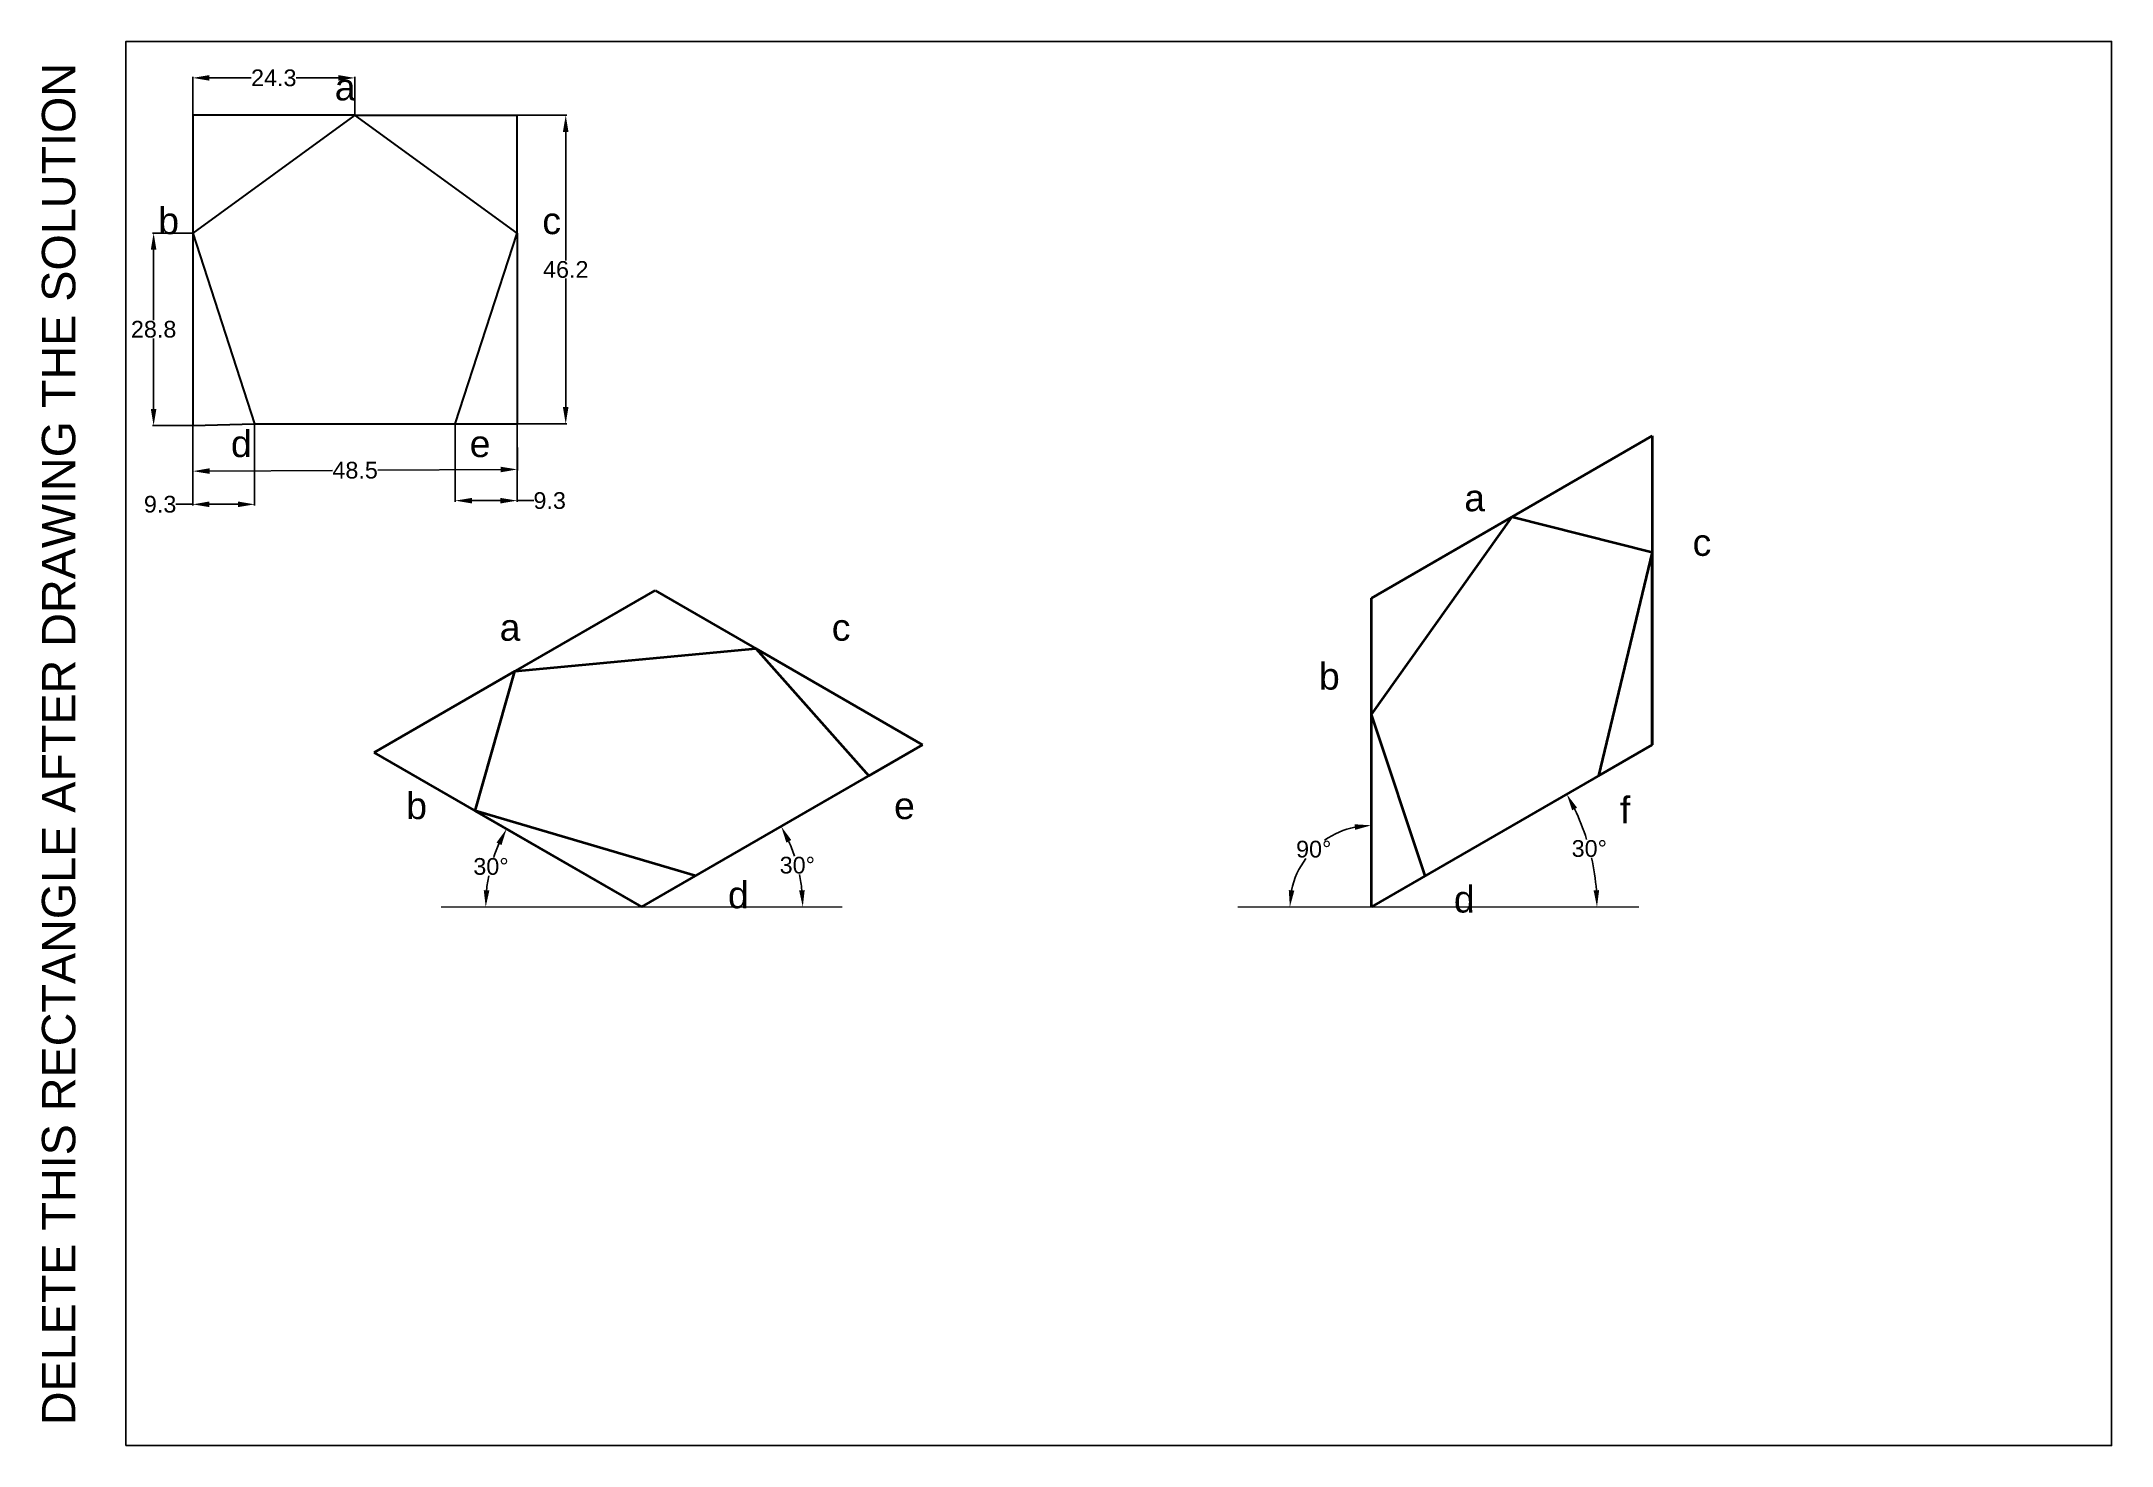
# Model space of a CAD drawing. Header units: millimetres. Extents: x -13 to 297, y 0 to 210.
import ezdxf

# ---------------------------------------------------------------- set-up
doc = ezdxf.new("R2010")
doc.units = ezdxf.units.MM
doc.layers.add('Comments', color=10, linetype='Continuous', lineweight=13, plot=False)
doc.layers.add('thick continuous', color=7, linetype='Continuous', lineweight=30)
doc.styles.get("Standard").update_dxf_attribs({"font": 'arial.ttf'})
doc.dimstyles.get("Standard").update_dxf_attribs({"dimtxt": 2.5, "dimasz": 2.5, "dimexe": 0.18, "dimexo": 0.0625, "dimgap": 0.09, "dimtad": 0, "dimtih": 1, "dimtoh": 1, "dimdec": 1, "dimzin": 0, "dimdsep": 46, "dimtxsty": 'Standard', "dimcen": 0.09, "dimadec": 0, "dimazin": 0, "dimtfac": 1, "dimtdec": 1, "dimtofl": 0, "dimtmove": 0, "dimatfit": 3, "dimfxl": 1, "dimtolj": 1, "dimtzin": 0, "dimarcsym": 0})

# ---------------------------------------------------------------- blocks, each defined once
blk = doc.blocks.new('*D1')
at = {"layer": 'Defpoints', "color": 0, "lineweight": 0, "transparency": 16777216}
for p in [(9.98, 152.54), (58.52, 152.8), (58.55, 145.99)]:
    blk.add_point(p, dxfattribs=at)
at = {"layer": 'thick continuous', "color": 0, "lineweight": -2, "transparency": 16777216}
for p, q in [((9.98, 152.48), (10.01, 145.55)), ((58.52, 152.74), (58.56, 145.81)), ((12.51, 145.74), (30.89, 145.84)), ((56.05, 145.98), (37.68, 145.88))]:
    blk.add_line(p, q, dxfattribs=at)
at = {"layer": 'thick continuous', "color": 0, "lineweight": 0, "transparency": 16777216}
for points in [[(12.51, 146.16), (12.52, 145.32), (10.01, 145.73)], [(56.05, 146.39), (56.06, 145.56), (58.55, 145.99)]]:
    blk.add_solid(points, dxfattribs=at)
at = {"layer": 'thick continuous', "color": 0, "lineweight": 0, "transparency": 16777216, "insert": (34.28, 145.86), "char_height": 2.5, "attachment_point": 5}
blk.add_mtext('\\A1;48.5', dxfattribs=at)
blk = doc.blocks.new('*D2')
at = {"layer": 'Defpoints', "color": 0, "lineweight": 0, "transparency": 16777216}
for p in [(58.52, 198.97), (58.52, 152.8), (65.78, 152.8)]:
    blk.add_point(p, dxfattribs=at)
at = {"layer": 'thick continuous', "color": 0, "lineweight": -2, "transparency": 16777216}
for p, q in [((58.58, 198.97), (65.96, 198.97)), ((65.78, 196.47), (65.78, 177.25)), ((65.78, 155.3), (65.78, 174.52)), ((58.58, 152.8), (65.96, 152.8))]:
    blk.add_line(p, q, dxfattribs=at)
at = {"layer": 'thick continuous', "color": 0, "lineweight": 0, "transparency": 16777216}
for points in [[(65.36, 196.47), (66.19, 196.47), (65.78, 198.97)], [(65.36, 155.3), (66.19, 155.3), (65.78, 152.8)]]:
    blk.add_solid(points, dxfattribs=at)
at = {"layer": 'thick continuous', "color": 0, "lineweight": 0, "transparency": 16777216, "insert": (65.78, 175.88), "char_height": 2.5, "attachment_point": 5}
blk.add_mtext('\\A1;46.2', dxfattribs=at)
blk = doc.blocks.new('*D3')
at = {"layer": 'Defpoints', "color": 0, "lineweight": 0, "transparency": 16777216}
for p in [(34.25, 204.54), (9.98, 198.97), (34.25, 198.97)]:
    blk.add_point(p, dxfattribs=at)
at = {"layer": 'thick continuous', "color": 0, "lineweight": -2, "transparency": 16777216}
for p, q in [((9.98, 199.03), (9.98, 204.72)), ((12.48, 204.54), (18.75, 204.54)), ((31.75, 204.54), (25.47, 204.54)), ((34.25, 199.03), (34.25, 204.72))]:
    blk.add_line(p, q, dxfattribs=at)
at = {"layer": 'thick continuous', "color": 0, "lineweight": 0, "transparency": 16777216}
for points in [[(12.48, 204.96), (12.48, 204.13), (9.98, 204.54)], [(31.75, 204.96), (31.75, 204.13), (34.25, 204.54)]]:
    blk.add_solid(points, dxfattribs=at)
at = {"layer": 'thick continuous', "color": 0, "lineweight": 0, "transparency": 16777216, "insert": (22.11, 204.54), "char_height": 2.5, "attachment_point": 5}
blk.add_mtext('\\A1;24.3', dxfattribs=at)
blk = doc.blocks.new('*D4')
at = {"layer": 'Defpoints', "color": 0, "lineweight": 0, "transparency": 16777216}
for p in [(49.25, 152.8), (58.52, 152.8), (58.52, 141.32)]:
    blk.add_point(p, dxfattribs=at)
at = {"layer": 'thick continuous', "color": 0, "lineweight": -2, "transparency": 16777216}
for p, q in [((49.25, 152.74), (49.25, 141.14)), ((58.52, 152.74), (58.52, 141.14)), ((51.75, 141.32), (56.02, 141.32)), ((58.52, 141.32), (61.02, 141.32))]:
    blk.add_line(p, q, dxfattribs=at)
at = {"layer": 'thick continuous', "color": 0, "lineweight": 0, "transparency": 16777216}
for points in [[(51.75, 141.73), (51.75, 140.9), (49.25, 141.32)], [(56.02, 141.73), (56.02, 140.9), (58.52, 141.32)]]:
    blk.add_solid(points, dxfattribs=at)
at = {"layer": 'thick continuous', "color": 0, "lineweight": 0, "transparency": 16777216, "insert": (63.38, 141.32), "char_height": 2.5, "attachment_point": 5}
blk.add_mtext('\\A1;9.3', dxfattribs=at)
blk = doc.blocks.new('*D5')
at = {"layer": 'Defpoints', "color": 0, "lineweight": 0, "transparency": 16777216}
for p in [(9.98, 152.8), (19.25, 152.8), (9.98, 140.77)]:
    blk.add_point(p, dxfattribs=at)
at = {"layer": 'thick continuous', "color": 0, "lineweight": -2, "transparency": 16777216}
for p, q in [((9.98, 152.74), (9.98, 140.59)), ((19.25, 152.74), (19.25, 140.59)), ((9.98, 140.77), (7.48, 140.77)), ((16.75, 140.77), (12.48, 140.77))]:
    blk.add_line(p, q, dxfattribs=at)
at = {"layer": 'thick continuous', "color": 0, "lineweight": 0, "transparency": 16777216}
for points in [[(12.48, 141.19), (12.48, 140.35), (9.98, 140.77)], [(16.75, 141.19), (16.75, 140.35), (19.25, 140.77)]]:
    blk.add_solid(points, dxfattribs=at)
at = {"layer": 'thick continuous', "color": 0, "lineweight": 0, "transparency": 16777216, "insert": (5.11, 140.77), "char_height": 2.5, "attachment_point": 5}
blk.add_mtext('\\A1;9.3', dxfattribs=at)
blk = doc.blocks.new('*D6')
at = {"layer": 'Defpoints', "color": 0, "lineweight": 0, "transparency": 16777216}
for p in [(9.98, 181.33), (4.14, 152.54), (9.98, 152.54)]:
    blk.add_point(p, dxfattribs=at)
at = {"layer": 'thick continuous', "color": 0, "lineweight": -2, "transparency": 16777216}
for p, q in [((9.91, 181.33), (3.96, 181.33)), ((4.14, 178.83), (4.14, 168.3)), ((4.14, 155.04), (4.14, 165.57)), ((9.91, 152.54), (3.96, 152.54))]:
    blk.add_line(p, q, dxfattribs=at)
at = {"layer": 'thick continuous', "color": 0, "lineweight": 0, "transparency": 16777216}
for points in [[(3.72, 178.83), (4.56, 178.83), (4.14, 181.33)], [(3.72, 155.04), (4.56, 155.04), (4.14, 152.54)]]:
    blk.add_solid(points, dxfattribs=at)
at = {"layer": 'thick continuous', "color": 0, "lineweight": 0, "transparency": 16777216, "insert": (4.14, 166.94), "char_height": 2.5, "attachment_point": 5}
blk.add_mtext('\\A1;28.8', dxfattribs=at)
blk = doc.blocks.new('*D7')
at = {"layer": 'Defpoints', "color": 0, "lineweight": 0, "transparency": 16777216}
for p in [(119.16, 104.8), (100.87, 84.74), (77.15, 80.55), (77.15, 80.55), (107.15, 80.55)]:
    blk.add_point(p, dxfattribs=at)
at = {"layer": 'thick continuous', "color": 0, "lineweight": -2, "transparency": 16777216}
for start, end in [(18.3963, 24.0501), (5.9499, 11.6568)]:
    blk.add_arc((77.15, 80.55), 24.08, start, end, dxfattribs=at)
at = {"layer": 'thick continuous', "color": 0, "lineweight": 0, "transparency": 16777216}
for points in [[(98.78, 90.18), (99.52, 90.56), (98.01, 92.6)], [(101.52, 83.07), (100.69, 83.03), (101.24, 80.55)]]:
    blk.add_solid(points, dxfattribs=at)
at = {"layer": 'thick continuous', "color": 0, "lineweight": 0, "transparency": 16777216, "insert": (100.42, 86.79), "char_height": 2.5, "attachment_point": 5}
blk.add_mtext('\\A1;30°', dxfattribs=at)
blk = doc.blocks.new('*D8')
at = {"layer": 'Defpoints', "color": 0, "lineweight": 0, "transparency": 16777216}
for p in [(52.21, 94.95), (55.21, 88.54), (47.15, 80.55), (77.15, 80.55), (77.15, 80.55)]:
    blk.add_point(p, dxfattribs=at)
at = {"layer": 'thick continuous', "color": 0, "lineweight": -2, "transparency": 16777216}
for start, end in [(156.1382, 161.4953), (168.4481, 173.8618)]:
    blk.add_arc((77.15, 80.55), 23.35, start, end, dxfattribs=at)
at = {"layer": 'thick continuous', "color": 0, "lineweight": 0, "transparency": 16777216}
for points in [[(55.43, 90.19), (56.17, 89.81), (56.93, 92.23)], [(54.36, 83.03), (53.52, 83.07), (53.81, 80.55)]]:
    blk.add_solid(points, dxfattribs=at)
at = {"layer": 'thick continuous', "color": 0, "lineweight": 0, "transparency": 16777216, "insert": (54.6, 86.6), "char_height": 2.5, "attachment_point": 5}
blk.add_mtext('\\A1;30°', dxfattribs=at)
blk = doc.blocks.new('*D9')
at = {"layer": 'Defpoints', "color": 0, "lineweight": 0, "transparency": 16777216}
for p in [(228.3, 104.8), (219.52, 86.41), (186.3, 80.55), (186.3, 80.55), (226.3, 80.55)]:
    blk.add_point(p, dxfattribs=at)
at = {"layer": 'thick continuous', "color": 0, "lineweight": -2, "transparency": 16777216}
for start, end in [(17.4188, 25.7526), (4.2474, 12.6083)]:
    blk.add_arc((186.3, 80.55), 33.73, start, end, dxfattribs=at)
at = {"layer": 'thick continuous', "color": 0, "lineweight": 0, "transparency": 16777216}
for points in [[(216.31, 95.01), (217.05, 95.4), (215.51, 97.42)], [(220.35, 83.07), (219.52, 83.04), (220.03, 80.55)]]:
    blk.add_solid(points, dxfattribs=at)
at = {"layer": 'thick continuous', "color": 0, "lineweight": 0, "transparency": 16777216, "insert": (218.88, 89.28), "char_height": 2.5, "attachment_point": 5}
blk.add_mtext('\\A1;30°', dxfattribs=at)
blk = doc.blocks.new('*D10')
at = {"layer": 'Defpoints', "color": 0, "lineweight": 0, "transparency": 16777216}
for p in [(186.3, 109.35), (180.19, 91.13), (166.3, 80.55), (186.3, 80.55), (186.3, 80.55)]:
    blk.add_point(p, dxfattribs=at)
at = {"layer": 'thick continuous', "color": 0, "lineweight": -2, "transparency": 16777216}
for start, end in [(101.7522, 125.0132), (143.4736, 168.2478)]:
    blk.add_arc((186.3, 80.55), 12.21, start, end, dxfattribs=at)
at = {"layer": 'thick continuous', "color": 0, "lineweight": 0, "transparency": 16777216}
for points in [[(183.77, 92.92), (183.85, 92.09), (186.3, 92.76)], [(174.76, 83), (173.93, 83.08), (174.09, 80.55)]]:
    blk.add_solid(points, dxfattribs=at)
at = {"layer": 'thick continuous', "color": 0, "lineweight": 0, "transparency": 16777216, "insert": (177.66, 89.19), "char_height": 2.5, "attachment_point": 5}
blk.add_mtext('\\A1;90°', dxfattribs=at)

msp = doc.modelspace()

# ---------------------------------------------------------------- linework, layer by layer
msp.add_lwpolyline([(0, 0), (297, 0), (297, 210), (0, 210)], close=True)
at = {"layer": 'thick continuous'}
for p, q in [((34.25, 198.97), (9.98, 198.97)), ((9.98, 198.97), (9.98, 181.33)), ((34.25, 198.97), (58.52, 198.97)), ((58.52, 181.33), (58.52, 198.97)), ((9.98, 181.33), (9.98, 152.54)), ((58.52, 181.33), (58.52, 152.8)), ((9.98, 152.54), (19.25, 152.8)), ((19.25, 152.8), (49.25, 152.8)), ((49.25, 152.8), (58.52, 152.8))]:
    msp.add_line(p, q, dxfattribs=at)
at = {"layer": 'thick continuous', "lineweight": 40}
for p, q in [((186.3, 126.75), (228.3, 151)), ((228.3, 151), (228.3, 104.8)), ((186.3, 126.75), (207.34, 138.9)), ((186.3, 109.35), (207.34, 138.9)), ((207.34, 138.9), (228.3, 133.6)), ((228.3, 133.6), (220.25, 100.15)), ((228.3, 104.8), (228.3, 133.6)), ((37.14, 103.65), (79.14, 127.9)), ((79.14, 127.9), (119.16, 104.8)), ((186.3, 80.55), (186.3, 126.75)), ((58.19, 115.8), (94.21, 119.2)), ((119.16, 104.8), (94.21, 119.2)), ((94.21, 119.2), (111.1, 100.15)), ((37.14, 103.65), (58.19, 115.8)), ((52.21, 94.95), (58.19, 115.8)), ((186.3, 80.55), (186.3, 109.35)), ((194.35, 85.2), (186.3, 109.35)), ((77.15, 80.55), (37.14, 103.65)), ((77.15, 80.55), (119.16, 104.8)), ((119.16, 104.8), (111.1, 100.15)), ((228.3, 104.8), (186.3, 80.55)), ((228.3, 104.8), (220.25, 100.15)), ((77.15, 80.55), (52.21, 94.95)), ((85.21, 85.2), (52.21, 94.95))]:
    msp.add_line(p, q, dxfattribs=at)
at = {"layer": 'thick continuous', "lineweight": 0}
for p, q in [((77.15, 80.55), (85.21, 85.2)), ((186.3, 80.55), (194.35, 85.2)), ((47.15, 80.55), (77.15, 80.55)), ((77.15, 80.55), (107.15, 80.55)), ((166.3, 80.55), (186.3, 80.55)), ((186.3, 80.55), (226.3, 80.55))]:
    msp.add_line(p, q, dxfattribs=at)
at = {"layer": 'thick continuous'}
msp.add_lwpolyline([(19.25, 152.8), (49.25, 152.8), (58.52, 181.33), (34.25, 198.97), (9.98, 181.33)], close=True, dxfattribs=at)

# ---------------------------------------------------------------- texts
at = {"layer": 'Comments'}
msp.add_text('DELETE THIS RECTANGLE AFTER DRAWING THE SOLUTION', height=5, rotation=90, dxfattribs=at).set_placement((-7.57, 3.05))
at = {"layer": 'thick continuous', "lineweight": 0, "char_height": 4, "attachment_point": 1}
for s, width, insert in [('                 a\\P\\P\\Pb                                   c\\P\\P\\P\\P\\P       d                     e', 88.27, (4.84, 205.18)), ('                    a                              c\\P                                                       \\P            \\P         \\P           b                                             e\\P\\P                                          d', 106.9108, (24.85, 124.37))]:
    msp.add_mtext_dynamic_manual_height_columns(s, width=width, gutter_width=12.5, heights=[0], dxfattribs=dict(at, insert=insert))
at = {"layer": 'thick continuous', "lineweight": 0, "insert": (161.37, 150.4), "char_height": 4, "width": 110.2004, "attachment_point": 1}
msp.add_mtext('                            \\P                         a\\P                                               c\\P\\P\\P           b\\P\\P\\P                                        f\\P\\P                        d\\P       ', dxfattribs=at)

# ---------------------------------------------------------------- dimensions: what is measured, and where the dimension line sits
at = {"layer": 'thick continuous', "lineweight": 0}
for base, p1, p2, picture, middle in [((34.25, 204.54), (9.98, 198.97), (34.25, 198.97), '*D3', (22.11, 204.54)), ((9.98, 140.77), (19.25, 152.8), (9.98, 152.8), '*D5', (5.11, 140.77)), ((58.52, 141.32), (49.25, 152.8), (58.52, 152.8), '*D4', (63.38, 141.32))]:
    dim = msp.add_linear_dim(base=base, p1=p1, p2=p2, dimstyle='Standard', dxfattribs=at)
    dim.commit()
    dim.dimension.update_dxf_attribs({"geometry": picture, "text_midpoint": middle})
for p1, p2, distance, picture, middle in [((58.52, 198.97), (58.52, 152.8), 7.26, '*D2', (65.78, 175.88)), ((9.98, 181.33), (9.98, 152.54), -5.84, '*D6', (4.14, 166.94)), ((9.98, 152.54), (58.52, 152.8), -6.81, '*D1', (34.28, 145.86))]:
    dim = msp.add_aligned_dim(p1=p1, p2=p2, distance=distance, dimstyle='Standard', dxfattribs=at)
    dim.commit()
    dim.dimension.update_dxf_attribs({"geometry": picture, "text_midpoint": middle})
for base, line1, line2, picture, middle in [((180.19, 91.13), ((166.3, 80.55), (186.3, 80.55)), ((186.3, 80.55), (186.3, 109.35)), '*D10', (177.66, 89.19)), ((100.87, 84.74), ((77.15, 80.55), (107.15, 80.55)), ((77.15, 80.55), (119.16, 104.8)), '*D7', (100.42, 86.79)), ((219.52, 86.41), ((186.3, 80.55), (226.3, 80.55)), ((228.3, 104.8), (186.3, 80.55)), '*D9', (218.88, 89.28)), ((55.21, 88.54), ((47.15, 80.55), (77.15, 80.55)), ((77.15, 80.55), (52.21, 94.95)), '*D8', (54.6, 86.6))]:
    dim = msp.add_angular_dim_2l(base=base, line1=line1, line2=line2, dimstyle='Standard', dxfattribs=at)
    dim.commit()
    dim.dimension.update_dxf_attribs({"geometry": picture, "text_midpoint": middle})

doc.saveas('drawing.dxf')
